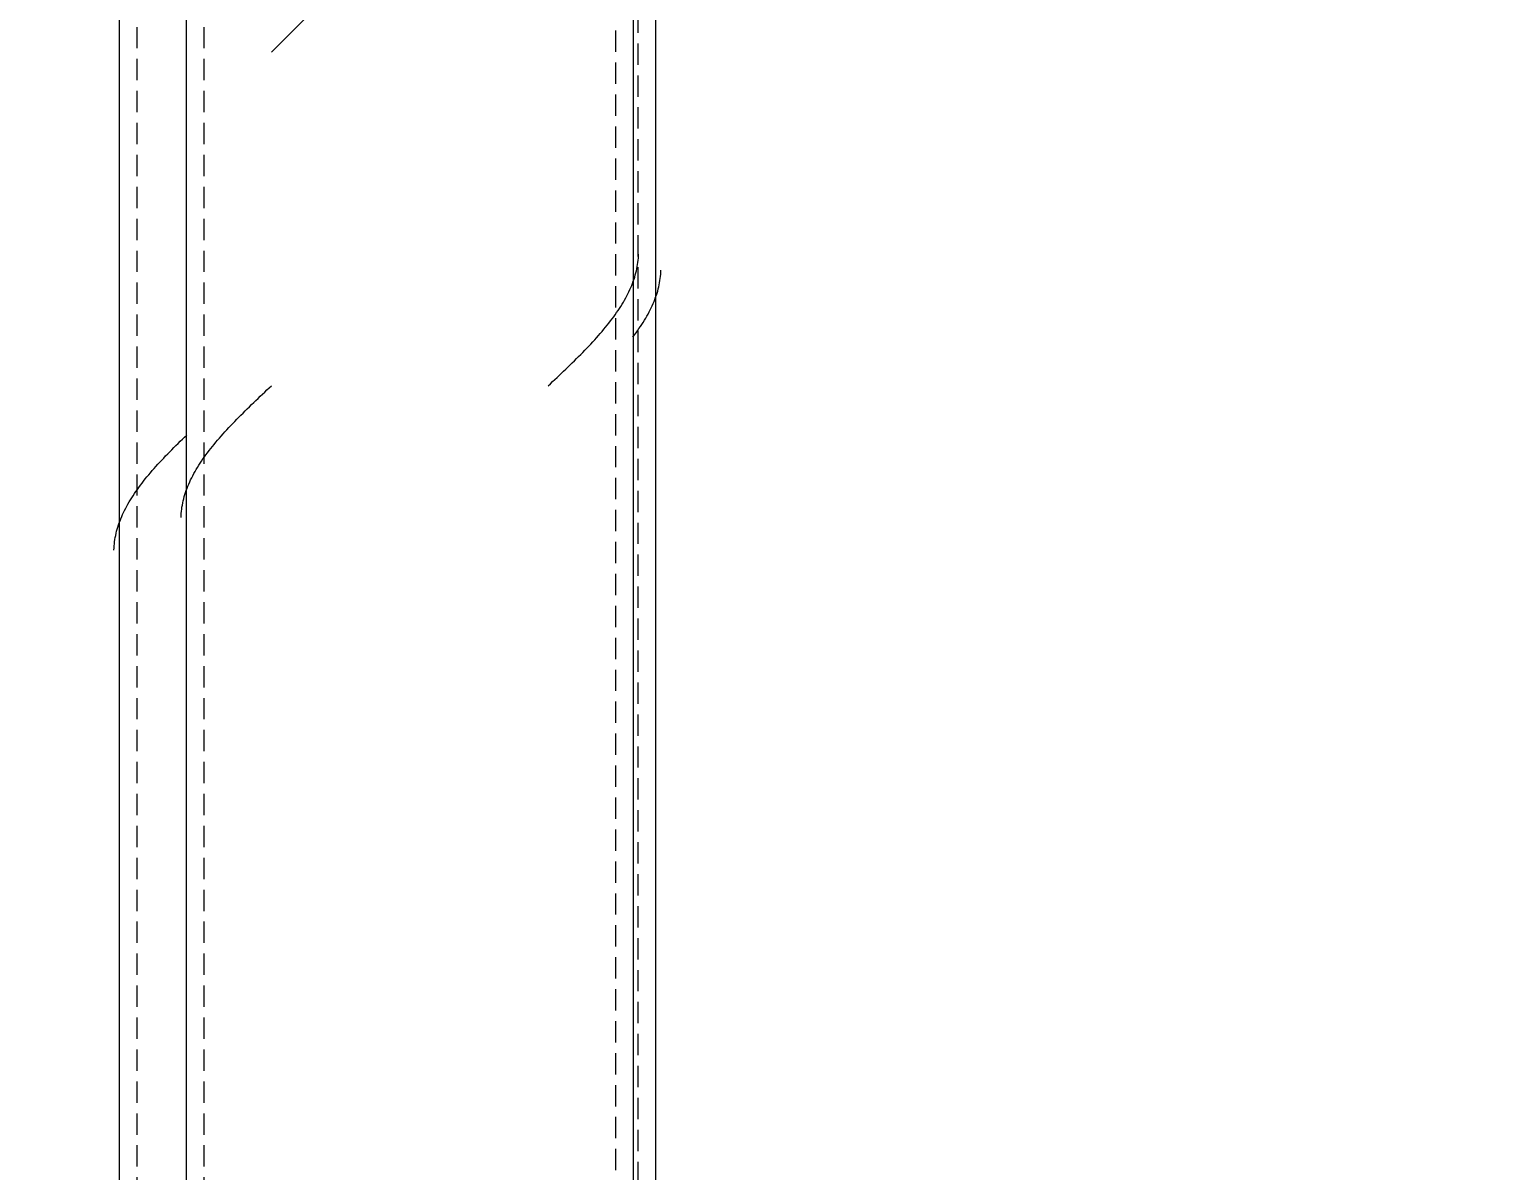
# Model space of a CAD drawing. Header units: centimetres. Extents: x -11896 to 2794, y -437 to 1921.
# Drawn here: x -2743.44 to -2710.91, y 333.22 to 358.75 of the extents above; entities that cross this region are included whole.
import ezdxf

# ---------------------------------------------------------------- set-up
doc = ezdxf.new("R2010")
doc.units = ezdxf.units.CM
doc.linetypes.add('Hidden', pattern=[0.714375, 0.47625, -0.238125])
for name, color, linetype, lineweight in [('A-ANNO-DIMS', 7, 'Continuous', 9), ('A-ANNO-DIMS-100', 7, 'Continuous', 9), ('S-COLS', 7, 'Continuous', 9)]:
    doc.layers.add(name, color=color, linetype=linetype, lineweight=lineweight)
doc.styles.add('Century Gothic_1', font='GOTHIC.TTF', dxfattribs={"height": 15})
doc.dimstyles.new('FCA_N_Cotas_E100', dxfattribs={"dimscale": 30.48, "dimtxt": 15.662524, "dimasz": 0.492126, "dimexe": 0.656168, "dimexo": 0.656168, "dimgap": 0.032808, "dimtad": 1, "dimlfac": 0.01, "dimrnd": 0.01, "dimzin": 0, "dimdsep": 46, "dimtxsty": 'Century Gothic_1', "dimblk1": 'OBLIQUE', "dimblk2": 'OBLIQUE', "dimsah": 1, "dimcen": 0.09, "dimdle": 0.656168, "dimazin": 2, "dimtfac": 1, "dimtdec": 4, "dimtix": 1, "dimtmove": 0, "dimatfit": 3, "dimfxl": 1, "dimtvp": 1, "dimtolj": 1, "dimtzin": 0, "dimarcsym": 2})

# ---------------------------------------------------------------- blocks, each defined once
blk = doc.blocks.new('FP_21-Sección 2-2')
at = {"layer": 'S-COLS'}
blk.add_line((-4180.588, 94), (-4180.588, 375.859), dxfattribs=at)
at = {"layer": 'S-COLS', "color": 9, "true_color": 0xc0c0c0}
for p, q in [((-4180.477, 353.625), (-4180.474, 353.672)), ((-4180.474, 353.672), (-4180.473, 353.719)), ((-4180.532, 353.298), (-4180.521, 353.345)), ((-4180.521, 353.345), (-4180.511, 353.392)), ((-4180.511, 353.392), (-4180.502, 353.438)), ((-4180.502, 353.438), (-4180.494, 353.485)), ((-4180.494, 353.485), (-4180.487, 353.532)), ((-4180.487, 353.532), (-4180.482, 353.579)), ((-4180.482, 353.579), (-4180.477, 353.625)), ((-4180.645, 352.971), (-4180.626, 353.018)), ((-4180.626, 353.018), (-4180.607, 353.064)), ((-4180.607, 353.064), (-4180.59, 353.111)), ((-4180.59, 353.111), (-4180.574, 353.158)), ((-4180.574, 353.158), (-4180.559, 353.205)), ((-4180.559, 353.205), (-4180.545, 353.251)), ((-4180.545, 353.251), (-4180.532, 353.298)), ((-4180.813, 352.644), (-4180.786, 352.69)), ((-4180.786, 352.69), (-4180.759, 352.737)), ((-4180.759, 352.737), (-4180.735, 352.784)), ((-4180.735, 352.784), (-4180.711, 352.831)), ((-4180.711, 352.831), (-4180.688, 352.877)), ((-4180.688, 352.877), (-4180.666, 352.924)), ((-4180.666, 352.924), (-4180.645, 352.971)), ((-4181.029, 352.316), (-4180.996, 352.363)), ((-4180.996, 352.363), (-4180.963, 352.41)), ((-4180.963, 352.41), (-4180.931, 352.457)), ((-4180.931, 352.457), (-4180.9, 352.503)), ((-4180.9, 352.503), (-4180.87, 352.55)), ((-4180.87, 352.55), (-4180.841, 352.597)), ((-4180.841, 352.597), (-4180.813, 352.644)), ((-4181.289, 351.989), (-4181.25, 352.036)), ((-4181.25, 352.036), (-4181.211, 352.082)), ((-4181.211, 352.082), (-4181.173, 352.129)), ((-4181.173, 352.129), (-4181.136, 352.176)), ((-4181.136, 352.176), (-4181.099, 352.223)), ((-4181.099, 352.223), (-4181.064, 352.269)), ((-4181.064, 352.269), (-4181.029, 352.316)), ((-4181.584, 351.662), (-4181.54, 351.708)), ((-4181.54, 351.708), (-4181.497, 351.755)), ((-4181.497, 351.755), (-4181.454, 351.802)), ((-4181.454, 351.802), (-4181.412, 351.849)), ((-4181.412, 351.849), (-4181.37, 351.895)), ((-4181.37, 351.895), (-4181.329, 351.942)), ((-4181.329, 351.942), (-4181.289, 351.989)), ((-4181.907, 351.334), (-4181.859, 351.381)), ((-4181.859, 351.381), (-4181.812, 351.428)), ((-4181.812, 351.428), (-4181.766, 351.475)), ((-4181.766, 351.475), (-4181.72, 351.521)), ((-4181.72, 351.521), (-4181.674, 351.568)), ((-4181.674, 351.568), (-4181.629, 351.615)), ((-4181.629, 351.615), (-4181.584, 351.662)), ((-4182.246, 351.007), (-4182.197, 351.054)), ((-4182.197, 351.054), (-4182.148, 351.101)), ((-4182.148, 351.101), (-4182.099, 351.147)), ((-4182.099, 351.147), (-4182.05, 351.194)), ((-4182.05, 351.194), (-4182.002, 351.241)), ((-4182.002, 351.241), (-4181.954, 351.288)), ((-4181.954, 351.288), (-4181.907, 351.334)), ((-4182.493, 350.773), (-4182.444, 350.82)), ((-4182.444, 350.82), (-4182.394, 350.867)), ((-4182.394, 350.867), (-4182.345, 350.914)), ((-4182.345, 350.914), (-4182.295, 350.96)), ((-4182.295, 350.96), (-4182.246, 351.007))]:
    blk.add_line(p, q, dxfattribs=at)
blk = doc.blocks.new('FP_22-Sección 2-2')
at = {"layer": 'S-COLS'}
blk.add_line((-4190.588, 375.859), (-4190.588, 94), dxfattribs=at)
at = {"layer": 'S-COLS', "color": 9, "true_color": 0xc0c0c0}
for p, q in [((-4188.783, 350.68), (-4188.733, 350.727)), ((-4188.733, 350.727), (-4188.683, 350.773)), ((-4189.126, 350.352), (-4189.078, 350.399)), ((-4189.078, 350.399), (-4189.029, 350.446)), ((-4189.029, 350.446), (-4188.98, 350.493)), ((-4188.98, 350.493), (-4188.931, 350.539)), ((-4188.931, 350.539), (-4188.881, 350.586)), ((-4188.881, 350.586), (-4188.832, 350.633)), ((-4188.832, 350.633), (-4188.783, 350.68)), ((-4189.457, 350.025), (-4189.411, 350.072)), ((-4189.411, 350.072), (-4189.364, 350.119)), ((-4189.364, 350.119), (-4189.317, 350.165)), ((-4189.317, 350.165), (-4189.27, 350.212)), ((-4189.27, 350.212), (-4189.222, 350.259)), ((-4189.222, 350.259), (-4189.174, 350.306)), ((-4189.174, 350.306), (-4189.126, 350.352)), ((-4189.765, 349.698), (-4189.723, 349.745)), ((-4189.723, 349.745), (-4189.68, 349.791)), ((-4189.68, 349.791), (-4189.636, 349.838)), ((-4189.636, 349.838), (-4189.592, 349.885)), ((-4189.592, 349.885), (-4189.548, 349.932)), ((-4189.548, 349.932), (-4189.502, 349.978)), ((-4189.502, 349.978), (-4189.457, 350.025)), ((-4190.004, 349.417), (-4189.966, 349.464)), ((-4189.966, 349.464), (-4189.927, 349.511)), ((-4189.927, 349.511), (-4189.887, 349.558)), ((-4189.887, 349.558), (-4189.847, 349.604)), ((-4189.847, 349.604), (-4189.806, 349.651)), ((-4189.806, 349.651), (-4189.765, 349.698)), ((-4190.246, 349.09), (-4190.214, 349.137)), ((-4190.214, 349.137), (-4190.181, 349.184)), ((-4190.181, 349.184), (-4190.147, 349.23)), ((-4190.147, 349.23), (-4190.113, 349.277)), ((-4190.113, 349.277), (-4190.077, 349.324)), ((-4190.077, 349.324), (-4190.041, 349.371)), ((-4190.041, 349.371), (-4190.004, 349.417)), ((-4190.442, 348.763), (-4190.417, 348.81)), ((-4190.417, 348.81), (-4190.391, 348.856)), ((-4190.391, 348.856), (-4190.364, 348.903)), ((-4190.364, 348.903), (-4190.336, 348.95)), ((-4190.336, 348.95), (-4190.307, 348.997)), ((-4190.307, 348.997), (-4190.277, 349.043)), ((-4190.277, 349.043), (-4190.246, 349.09)), ((-4190.587, 348.435), (-4190.569, 348.482)), ((-4190.569, 348.482), (-4190.551, 348.529)), ((-4190.551, 348.529), (-4190.531, 348.576)), ((-4190.531, 348.576), (-4190.511, 348.623)), ((-4190.511, 348.623), (-4190.489, 348.669)), ((-4190.489, 348.669), (-4190.466, 348.716)), ((-4190.466, 348.716), (-4190.442, 348.763)), ((-4190.675, 348.108), (-4190.666, 348.155)), ((-4190.666, 348.155), (-4190.656, 348.202)), ((-4190.656, 348.202), (-4190.644, 348.248)), ((-4190.644, 348.248), (-4190.632, 348.295)), ((-4190.632, 348.295), (-4190.618, 348.342)), ((-4190.618, 348.342), (-4190.603, 348.389)), ((-4190.603, 348.389), (-4190.587, 348.435)), ((-4190.704, 347.828), (-4190.702, 347.874)), ((-4190.702, 347.874), (-4190.699, 347.921)), ((-4190.699, 347.921), (-4190.695, 347.968)), ((-4190.695, 347.968), (-4190.69, 348.015)), ((-4190.69, 348.015), (-4190.683, 348.061)), ((-4190.683, 348.061), (-4190.675, 348.108))]:
    blk.add_line(p, q, dxfattribs=at)
blk = doc.blocks.new('HSS Rectangular-Column - 100 x 100 mm-V20-Sección 2-2')
at = {"layer": 'S-COLS', "true_color": 0xc0c0c0}
h = blk.add_hatch(dxfattribs=at)
h.set_pattern_fill('FP_7', color=9, style=0, pattern_type=2)
h.set_pattern_definition([(45, (-5061.785, 712), (-25.1447, 25.1447), []), (45, (-5061.785, 750.1), (-25.1447, 25.1447), [])])
h.paths.add_polyline_path([(-4187.369, 94), (-4182.493, 94), (-4182.493, 375.859), (-4183.088, 375.809), (-4183.367, 375.137), (-4184.038, 374.859), (-4187.369, 374.954), (-4187.81, 375.137), (-4188.088, 375.859), (-4188.683, 375.809), (-4188.683, 94)])
h.paths.add_polyline_path([(-4186.636, 375.359), (-4184.541, 375.359), (-4183.867, 375.638), (-4183.867, 375.859), (-4187.369, 375.782), (-4187.309, 375.638), (-4187.138, 375.567)])
at = {"layer": 'S-COLS', "linetype": 'Hidden'}
for p, q in [((-4190.188, 94), (-4190.188, 375.859)), ((-4180.988, 375.859), (-4180.988, 94))]:
    blk.add_line(p, q, dxfattribs=at)
at = {"layer": 'S-COLS'}
for name in ['FP_22-Sección 2-2', 'FP_21-Sección 2-2']:
    blk.add_blockref(name, (0, 0), dxfattribs=at)
blk = doc.blocks.new('FP_24-Sección 2-2')
at = {"layer": 'S-COLS'}
blk.add_line((-4180.088, 94), (-4180.088, 374.859), dxfattribs=at)
at = {"layer": 'S-COLS', "color": 9, "true_color": 0xc0c0c0}
for p, q in [((-4179.974, 353.313), (-4179.973, 353.36)), ((-4180.021, 352.986), (-4180.011, 353.033)), ((-4180.011, 353.033), (-4180.002, 353.079)), ((-4180.002, 353.079), (-4179.994, 353.126)), ((-4179.994, 353.126), (-4179.987, 353.173)), ((-4179.987, 353.173), (-4179.982, 353.22)), ((-4179.982, 353.22), (-4179.977, 353.266)), ((-4179.977, 353.266), (-4179.974, 353.313)), ((-4180.126, 352.659), (-4180.107, 352.705)), ((-4180.107, 352.705), (-4180.09, 352.752)), ((-4180.09, 352.752), (-4180.074, 352.799)), ((-4180.074, 352.799), (-4180.059, 352.846)), ((-4180.059, 352.846), (-4180.045, 352.892)), ((-4180.045, 352.892), (-4180.032, 352.939)), ((-4180.032, 352.939), (-4180.021, 352.986)), ((-4180.286, 352.331), (-4180.259, 352.378)), ((-4180.259, 352.378), (-4180.235, 352.425)), ((-4180.235, 352.425), (-4180.211, 352.472)), ((-4180.211, 352.472), (-4180.188, 352.518)), ((-4180.188, 352.518), (-4180.166, 352.565)), ((-4180.166, 352.565), (-4180.145, 352.612)), ((-4180.145, 352.612), (-4180.126, 352.659)), ((-4180.496, 352.004), (-4180.463, 352.051)), ((-4180.463, 352.051), (-4180.431, 352.098)), ((-4180.431, 352.098), (-4180.4, 352.144)), ((-4180.4, 352.144), (-4180.37, 352.191)), ((-4180.37, 352.191), (-4180.341, 352.238)), ((-4180.341, 352.238), (-4180.313, 352.285)), ((-4180.313, 352.285), (-4180.286, 352.331)), ((-4180.599, 351.864), (-4180.564, 351.91)), ((-4180.564, 351.91), (-4180.529, 351.957)), ((-4180.529, 351.957), (-4180.496, 352.004))]:
    blk.add_line(p, q, dxfattribs=at)
blk = doc.blocks.new('HSS Rectangular-Column - 100 x 100 mm-V23-Sección 2-2')
at = {"layer": 'S-COLS', "linetype": 'Hidden'}
blk.add_line((-4180.488, 374.859), (-4180.488, 94), dxfattribs=at)
at = {"layer": 'S-COLS'}
blk.add_blockref('FP_24-Sección 2-2', (0, 0), dxfattribs=at)
blk = doc.blocks.new('FP_26-Sección 2-2')
at = {"layer": 'S-COLS'}
blk.add_line((-4192.088, 374.859), (-4192.088, 94), dxfattribs=at)
at = {"layer": 'S-COLS', "color": 9, "true_color": 0xc0c0c0}
for p, q in [((-4190.864, 349.392), (-4190.817, 349.438)), ((-4190.817, 349.438), (-4190.77, 349.485)), ((-4190.77, 349.485), (-4190.722, 349.532)), ((-4190.722, 349.532), (-4190.674, 349.579)), ((-4190.674, 349.579), (-4190.626, 349.625)), ((-4190.626, 349.625), (-4190.578, 349.672)), ((-4191.18, 349.064), (-4191.136, 349.111)), ((-4191.136, 349.111), (-4191.092, 349.158)), ((-4191.092, 349.158), (-4191.048, 349.205)), ((-4191.048, 349.205), (-4191.002, 349.251)), ((-4191.002, 349.251), (-4190.957, 349.298)), ((-4190.957, 349.298), (-4190.911, 349.345)), ((-4190.911, 349.345), (-4190.864, 349.392)), ((-4191.466, 348.737), (-4191.427, 348.784)), ((-4191.427, 348.784), (-4191.387, 348.831)), ((-4191.387, 348.831), (-4191.347, 348.877)), ((-4191.347, 348.877), (-4191.306, 348.924)), ((-4191.306, 348.924), (-4191.265, 348.971)), ((-4191.265, 348.971), (-4191.223, 349.018)), ((-4191.223, 349.018), (-4191.18, 349.064)), ((-4191.714, 348.41), (-4191.681, 348.456)), ((-4191.681, 348.456), (-4191.647, 348.503)), ((-4191.647, 348.503), (-4191.613, 348.55)), ((-4191.613, 348.55), (-4191.577, 348.597)), ((-4191.577, 348.597), (-4191.541, 348.643)), ((-4191.541, 348.643), (-4191.504, 348.69)), ((-4191.504, 348.69), (-4191.466, 348.737)), ((-4191.917, 348.082), (-4191.891, 348.129)), ((-4191.891, 348.129), (-4191.864, 348.176)), ((-4191.864, 348.176), (-4191.836, 348.223)), ((-4191.836, 348.223), (-4191.807, 348.269)), ((-4191.807, 348.269), (-4191.777, 348.316)), ((-4191.777, 348.316), (-4191.746, 348.363)), ((-4191.746, 348.363), (-4191.714, 348.41)), ((-4192.069, 347.755), (-4192.051, 347.802)), ((-4192.051, 347.802), (-4192.031, 347.849)), ((-4192.031, 347.849), (-4192.011, 347.895)), ((-4192.011, 347.895), (-4191.989, 347.942)), ((-4191.989, 347.942), (-4191.966, 347.989)), ((-4191.966, 347.989), (-4191.942, 348.036)), ((-4191.942, 348.036), (-4191.917, 348.082)), ((-4192.166, 347.428), (-4192.156, 347.475)), ((-4192.156, 347.475), (-4192.144, 347.521)), ((-4192.144, 347.521), (-4192.132, 347.568)), ((-4192.132, 347.568), (-4192.118, 347.615)), ((-4192.118, 347.615), (-4192.103, 347.662)), ((-4192.103, 347.662), (-4192.087, 347.708)), ((-4192.087, 347.708), (-4192.069, 347.755)), ((-4192.204, 347.101), (-4192.202, 347.147)), ((-4192.202, 347.147), (-4192.199, 347.194)), ((-4192.199, 347.194), (-4192.195, 347.241)), ((-4192.195, 347.241), (-4192.19, 347.288)), ((-4192.19, 347.288), (-4192.183, 347.334)), ((-4192.183, 347.334), (-4192.175, 347.381)), ((-4192.175, 347.381), (-4192.166, 347.428))]:
    blk.add_line(p, q, dxfattribs=at)
blk = doc.blocks.new('HSS Rectangular-Column - 100 x 100 mm-V25-Sección 2-2')
at = {"layer": 'S-COLS', "linetype": 'Hidden'}
blk.add_line((-4191.688, 94), (-4191.688, 374.859), dxfattribs=at)
at = {"layer": 'S-COLS'}
blk.add_blockref('FP_26-Sección 2-2', (0, 0), dxfattribs=at)
blk = doc.blocks.new('DIMBLOCK31-Sección 2-2')
at = {"layer": 'A-ANNO-DIMS-100', "lineweight": 35}
for p, q in [((-2430.668, 386.859), (-2438.168, 394.359)), ((-2430.668, 386.859), (-2423.168, 379.359)), ((-2430.668, 94), (-2438.168, 101.5)), ((-2430.668, 94), (-2423.168, 86.5))]:
    blk.add_line(p, q, dxfattribs=at)
at = {"layer": 'A-ANNO-DIMS-100'}
for p, q in [((-2430.668, 386.859), (-2450.668, 386.859)), ((-2430.668, 386.859), (-2430.668, 74)), ((-2430.668, 386.859), (-2258.875, 386.859)), ((-2430.668, 94), (-3209.083, 94)), ((-2430.668, 94), (-2410.668, 94))]:
    blk.add_line(p, q, dxfattribs=at)
at = {"layer": 'A-ANNO-DIMS-100', "color": 0, "insert": (-2450.894, 220.043), "char_height": 15, "width": 48.92674, "attachment_point": 1, "rotation": 90, "line_spacing_factor": 0.984502, "style": 'Century Gothic_1'}
blk.add_mtext('2.93', dxfattribs=at)
blk = doc.blocks.new('_Oblique')
at = {"color": 0, "linetype": 'ByBlock', "lineweight": -2}
blk.add_line((-0.5, -0.5), (0.5, 0.5), dxfattribs=at)

msp = doc.modelspace()

# ---------------------------------------------------------------- block references
at = {"layer": 'S-COLS'}
for name in ['HSS Rectangular-Column - 100 x 100 mm-V20-Sección 2-2', 'HSS Rectangular-Column - 100 x 100 mm-V25-Sección 2-2', 'HSS Rectangular-Column - 100 x 100 mm-V23-Sección 2-2']:
    msp.add_blockref(name, (1450.659, 0), dxfattribs=at)

# ---------------------------------------------------------------- dimensions: what is measured, and where the dimension line sits
at = {"layer": 'A-ANNO-DIMS'}
dim = msp.add_linear_dim(base=(-2430.668, 94), p1=(-2238.875, 386.859), p2=(-3229.083, 94), angle=90, dimstyle='FCA_N_Cotas_E100', override={"dimpost": '<>', "dimfxl": 1032.606836}, dxfattribs=at)
dim.commit()
dim.dimension.update_dxf_attribs({"geometry": 'DIMBLOCK31-Sección 2-2', "text_midpoint": (-2439.545, 240.429)})

doc.saveas('drawing.dxf')
